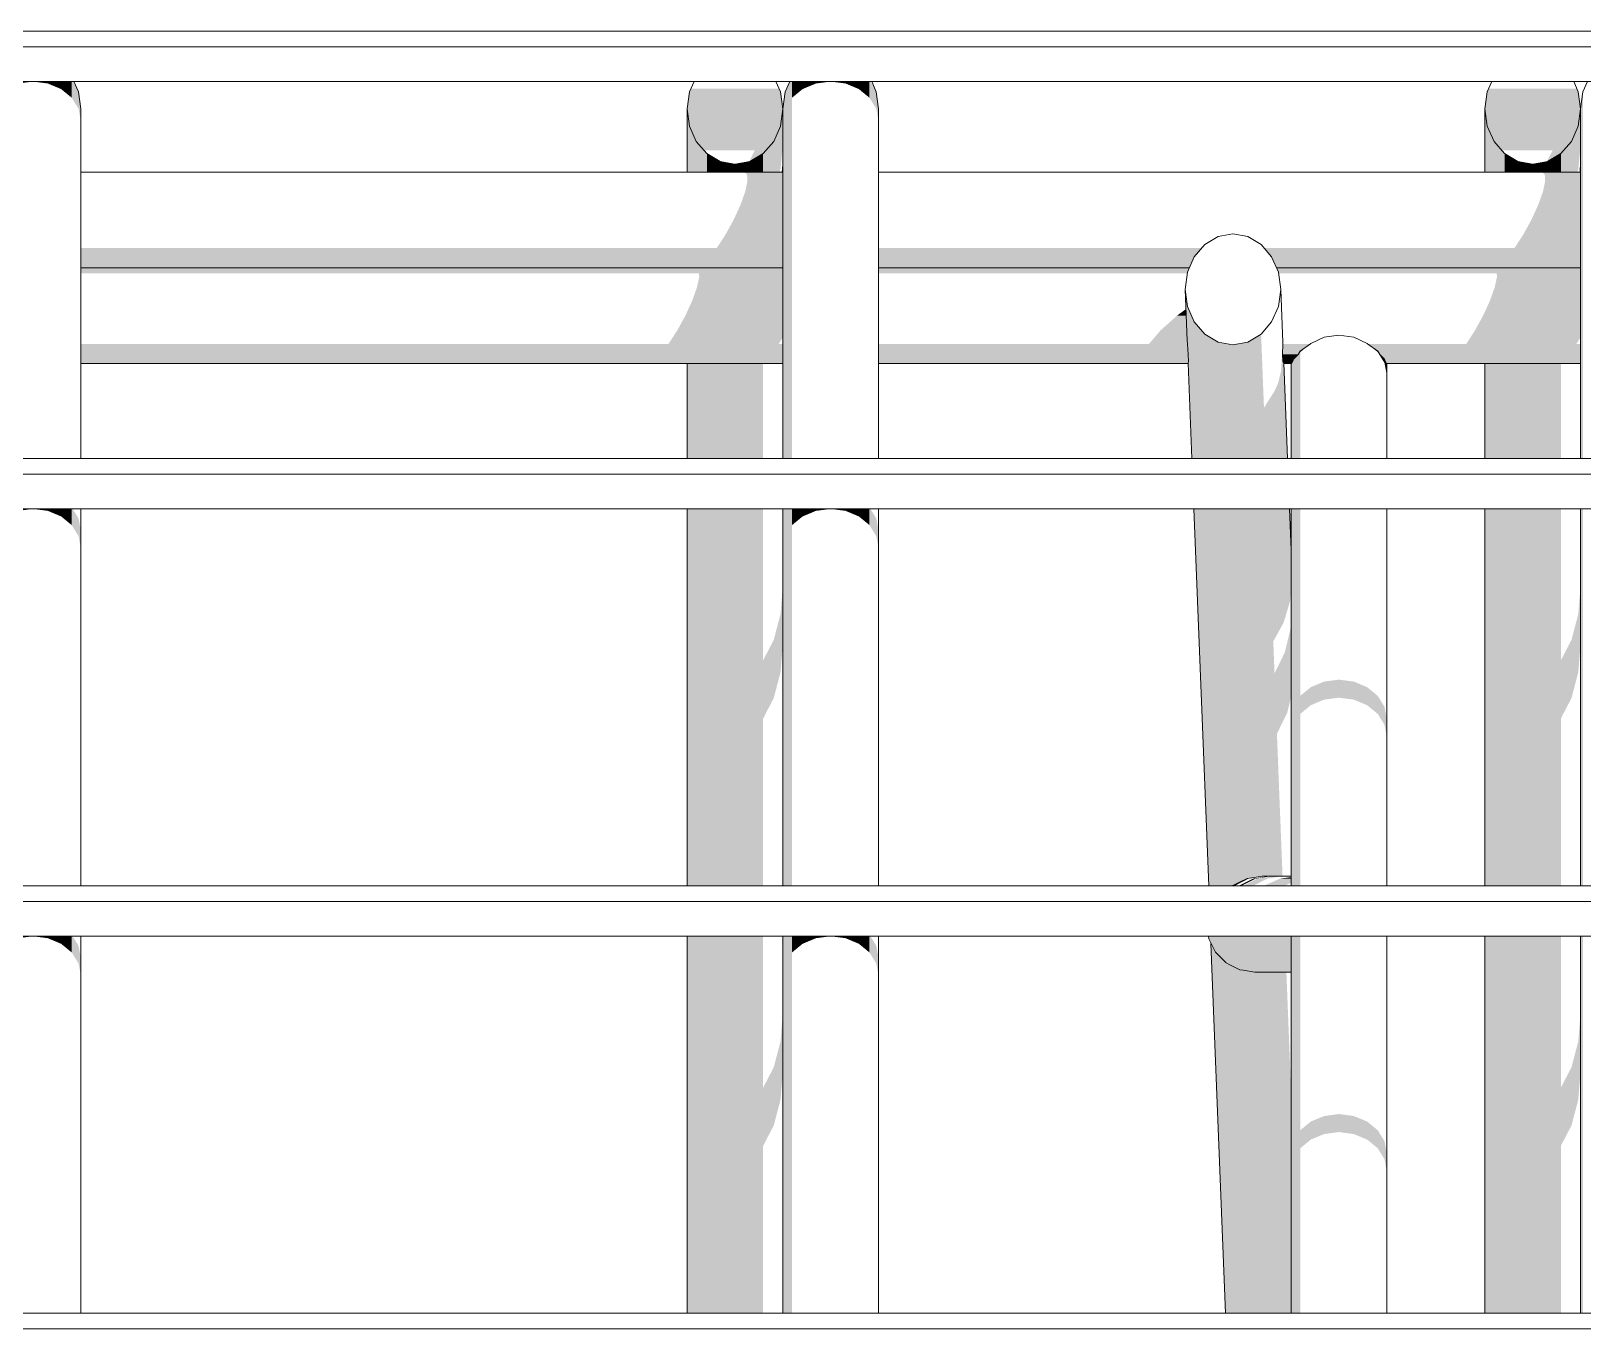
# Model space of a CAD drawing. Header units: millimetres. Extents: x -71878 to 121433, y -67383 to 83273.
# Drawn here: x 35788 to 37733, y -33150 to -31524 of the extents above; entities that cross this region are included whole.
import ezdxf

# ---------------------------------------------------------------- set-up
doc = ezdxf.new("R2010")
doc.units = ezdxf.units.MM
doc.header["$MEASUREMENT"] = 0
doc.layers.add('ENTIRADO', color=7, linetype='Continuous')
doc.layers.add('Vigas', color=7, linetype='Continuous')
doc.layers.add('ENTIRADO_Pluma_Nº__21', color=7, linetype='Continuous', lineweight=5)
doc.layers.add('Vigas_Pluma_Nº__21', color=7, linetype='Continuous', lineweight=5)
doc.layers.add('ENTIRADO_Pluma_Nº__3', color=7, linetype='Continuous', lineweight=0, true_color=0x646464)
doc.layers.add('Vigas_Pluma_Nº__3', color=7, linetype='Continuous', lineweight=0, true_color=0x646464)

# ---------------------------------------------------------------- blocks, each defined once
blk = doc.blocks.new('Elem Sección_39_2')
at = {"layer": 'Vigas_Pluma_Nº__3', "linetype": 'Continuous', "lineweight": 0, "true_color": 0x191919}
for points in [[(-36115, 9136.3), (-36163.7, 9136.3), (-36159.9, 9133.4), (-36115, 9133.4)], [(-36159.4, 9124.8), (-36162.2, 9111.6), (-36115, 9111.6), (-36115, 9124.8)], [(-36159.9, 9133.4), (-36159.4, 9124.8), (-36115, 9124.8), (-36115, 9133.4)], [(-35163.7, 9136.3), (-35159.9, 9133.4), (-35115, 9133.4), (-35115, 9136.3)], [(-35162.2, 9111.6), (-35115, 9111.6), (-35115, 9124.8), (-35159.4, 9124.8)], [(-35159.9, 9133.4), (-35159.4, 9124.8), (-35115, 9124.8), (-35115, 9133.4)], [(-36168.2, 9094.8), (-36115, 9094.8), (-36115, 9111.6), (-36162.2, 9111.6)], [(-35162.2, 9111.6), (-35168.2, 9094.8), (-35115, 9094.8), (-35115, 9111.6)], [(-36176.7, 9076.3), (-36115, 9076.3), (-36115, 9094.8), (-36168.2, 9094.8)], [(-35168.2, 9094.8), (-35176.7, 9076.3), (-35115, 9076.3), (-35115, 9094.8)], [(-36176.7, 9076.3), (-36186.9, 9057.8), (-36115, 9057.8), (-36115, 9076.3)], [(-35186.9, 9057.8), (-35115, 9057.8), (-35115, 9076.3), (-35176.7, 9076.3)], [(-36197.8, 9041), (-36115, 9041), (-36115, 9057.8), (-36186.9, 9057.8)], [(-35186.9, 9057.8), (-35197.8, 9041), (-35115, 9041), (-35115, 9057.8)], [(-36995, 9027.8), (-36115, 9027.8), (-36115, 9041), (-36995, 9041)], [(-36115, 9027.8), (-36995, 9027.8), (-36995, 9019.2), (-36115, 9019.2)], [(-35589.9, 9041), (-35995, 9041), (-35995, 9027.8), (-35600.4, 9027.8), (-35599.3, 9030.2)], [(-35995, 9019.2), (-35604.1, 9019.2), (-35600.4, 9027.8), (-35995, 9027.8)], [(-35511.6, 9041), (-35502.3, 9030.2), (-35501.2, 9027.8), (-35115, 9027.8), (-35115, 9041)], [(-35115, 9027.8), (-35501.2, 9027.8), (-35497.4, 9019.2), (-35115, 9019.2)], [(-36115, 9019.2), (-36995, 9019.2), (-36995, 9016.3), (-36115, 9016.3)], [(-35995, 9019.2), (-35995, 9016.3), (-35605.4, 9016.3), (-35604.1, 9019.2)], [(-35115, 9019.2), (-35497.4, 9019.2), (-35496.2, 9016.3), (-35115, 9016.3)]]:
    blk.add_hatch(color=250, dxfattribs=at).paths.add_polyline_path(points)
at = {"layer": 'Vigas_Pluma_Nº__21', "linetype": 'Continuous'}
for p, q in [((-36115, 9136.3), (-36995, 9136.3)), ((-35115, 9136.3), (-35995, 9136.3))]:
    blk.add_line(p, q, dxfattribs=at)
blk = doc.blocks.new('Elem Sección_123_2')
at = {"layer": 'Vigas_Pluma_Nº__3', "linetype": 'Continuous', "lineweight": 0, "true_color": 0x191919}
for points in [[(-35474.9, 8901.7), (-35474.9, 8777.5), (-35466.4, 8777.5), (-35466.4, 8911.8), (-35469.2, 8907.8)], [(-35466.4, 8910.6), (-35453.7, 8921), (-35466.4, 8911.8)], [(-35382, 8921), (-35369.3, 8910.6), (-35369.3, 8911.8)], [(-35369.3, 8910.6), (-35360.8, 8896.9), (-35360.8, 8901.7), (-35366.5, 8907.8), (-35369.3, 8911.8)], [(-35477.5, 8896.3), (-35477.9, 8896.3), (-35477.9, 8777.5), (-35474.9, 8777.5), (-35474.9, 8901.7), (-35475.6, 8899.2)], [(-35360.8, 8896.9), (-35357.9, 8881.7), (-35357.9, 8896.3), (-35358.2, 8896.3), (-35360.1, 8899.2), (-35360.8, 8901.7)], [(-35477.9, 8242.1), (-35474.9, 8242.1), (-35474.9, 8714.2), (-35477.9, 8714.2)], [(-35474.9, 8714.2), (-35474.9, 8242.1), (-35466.4, 8242.1), (-35466.4, 8714.2)], [(-35466.4, 8480), (-35466.4, 8457.4), (-35453.1, 8468.3), (-35453.1, 8490.9)], [(-35453.1, 8468.3), (-35436.4, 8475.3), (-35436.4, 8497.9), (-35453.1, 8490.9)], [(-35436.4, 8475.3), (-35417.9, 8477.7), (-35417.9, 8500.3), (-35436.4, 8497.9)], [(-35417.9, 8477.7), (-35399.3, 8475.3), (-35399.3, 8497.9), (-35417.9, 8500.3)], [(-35399.3, 8475.3), (-35382.6, 8468.3), (-35382.6, 8490.9), (-35399.3, 8497.9)], [(-35382.6, 8468.3), (-35369.3, 8457.4), (-35369.3, 8480), (-35382.6, 8490.9)], [(-35369.3, 8457.4), (-35360.8, 8443.7), (-35360.8, 8466.3), (-35369.3, 8480)], [(-35360.8, 8443.7), (-35357.9, 8428.5), (-35357.9, 8451.1), (-35360.8, 8466.3)], [(-35474.9, 8178.8), (-35477.9, 8178.8), (-35477.9, 7706.7), (-35474.9, 7706.7)], [(-35466.4, 8178.8), (-35474.9, 8178.8), (-35474.9, 7706.7), (-35466.4, 7706.7)], [(-35466.4, 7913.2), (-35453.1, 7924.1), (-35453.1, 7946.7), (-35466.4, 7935.8)], [(-35453.1, 7924.1), (-35436.4, 7931), (-35436.4, 7953.6), (-35453.1, 7946.7)], [(-35436.4, 7931), (-35417.9, 7933.5), (-35417.9, 7956.1), (-35436.4, 7953.6)], [(-35417.9, 7933.5), (-35399.3, 7931), (-35399.3, 7953.6), (-35417.9, 7956.1)], [(-35399.3, 7931), (-35382.6, 7924.1), (-35382.6, 7946.7), (-35399.3, 7953.6)], [(-35382.6, 7924.1), (-35369.3, 7913.2), (-35369.3, 7935.8), (-35382.6, 7946.7)], [(-35369.3, 7913.2), (-35360.8, 7899.5), (-35360.8, 7922.1), (-35369.3, 7935.8)], [(-35360.8, 7899.5), (-35357.9, 7884.3), (-35357.9, 7906.9), (-35360.8, 7922.1)]]:
    blk.add_hatch(color=250, dxfattribs=at).paths.add_polyline_path(points)
at = {"layer": 'Vigas_Pluma_Nº__21', "linetype": 'Continuous'}
for p, q in [((-35436.4, 8929.2), (-35417.9, 8931.8)), ((-35399.3, 8929.2), (-35417.9, 8931.8)), ((-35466.4, 8911.8), (-35469.2, 8907.8)), ((-35466.4, 8911.8), (-35453.7, 8921)), ((-35453.1, 8921.6), (-35453.7, 8921)), ((-35453.1, 8921.6), (-35436.4, 8929.2)), ((-35382.6, 8921.6), (-35399.3, 8929.2)), ((-35382, 8921), (-35382.6, 8921.6)), ((-35369.3, 8911.8), (-35382, 8921)), ((-35366.5, 8907.8), (-35369.3, 8911.8)), ((-35477.9, 8777.5), (-35477.9, 8896.3)), ((-35475.6, 8899.2), (-35477.5, 8896.3)), ((-35474.9, 8901.7), (-35475.6, 8899.2)), ((-35474.9, 8901.7), (-35469.2, 8907.8)), ((-35360.8, 8901.7), (-35366.5, 8907.8)), ((-35360.1, 8899.2), (-35360.8, 8901.7)), ((-35358.2, 8896.3), (-35360.1, 8899.2)), ((-35357.9, 8777.5), (-35357.9, 8896.3)), ((-35477.9, 8242.1), (-35477.9, 8714.2)), ((-35357.9, 8242.1), (-35357.9, 8714.2)), ((-35477.9, 7706.7), (-35477.9, 8178.8)), ((-35357.9, 7706.7), (-35357.9, 8178.8))]:
    blk.add_line(p, q, dxfattribs=at)
blk = doc.blocks.new('Elem Sección_124_2')
at = {"layer": 'Vigas_Pluma_Nº__3', "linetype": 'Continuous', "lineweight": 0, "true_color": 0x191919}
for points in [[(-35610.8, 8989.3), (-35608.2, 8925.1), (-35607.8, 8921), (-35606.7, 8907.8), (-35606.5, 8899.2), (-35607.1, 8896.6), (-35602.4, 8777.5), (-35600.3, 8777.5), (-35607.8, 8967.9)], [(-35599.3, 8948.5), (-35607.8, 8967.9), (-35600.3, 8777.5), (-35592.5, 8777.5)], [(-35599.3, 8948.5), (-35592.5, 8777.5), (-35579.9, 8777.5), (-35586, 8933.1)], [(-35586, 8933.1), (-35579.9, 8777.5), (-35563.5, 8777.5), (-35569.3, 8923.3)], [(-35532.3, 8923.3), (-35526.5, 8777.5), (-35509.4, 8777.5), (-35515.5, 8933.1)], [(-35550.8, 8919.9), (-35569.3, 8923.3), (-35563.5, 8777.5), (-35545.1, 8777.5)], [(-35550.8, 8919.9), (-35545.1, 8777.5), (-35526.5, 8777.5), (-35532.3, 8923.3)], [(-35488.3, 8921), (-35490.5, 8886.6), (-35486.2, 8777.5), (-35482.4, 8777.5), (-35487.1, 8897.2), (-35488.2, 8899.2), (-35488.8, 8907.8)], [(-35490.5, 8886.6), (-35494.3, 8871.2), (-35498.8, 8861.6), (-35495.5, 8777.5), (-35486.2, 8777.5)], [(-35511.9, 8840.9), (-35509.4, 8777.5), (-35495.5, 8777.5), (-35498.8, 8861.6)], [(-35597.8, 8714.2), (-35599.9, 8714.2), (-35581.1, 8242.1), (-35579, 8242.1)], [(-35590, 8714.2), (-35597.8, 8714.2), (-35579, 8242.1), (-35571.3, 8242.1)], [(-35590, 8714.2), (-35571.3, 8242.1), (-35558.6, 8242.1), (-35577.4, 8714.2)], [(-35577.4, 8714.2), (-35558.6, 8242.1), (-35551.5, 8242.1), (-35551, 8242.5), (-35542.5, 8246.5), (-35561, 8714.2)], [(-35561, 8714.2), (-35542.5, 8246.5), (-35533.1, 8251), (-35524.3, 8252.4), (-35542.6, 8714.2)], [(-35524, 8714.2), (-35542.6, 8714.2), (-35524.3, 8252.4), (-35514.3, 8254), (-35505.7, 8254)], [(-35524, 8714.2), (-35505.7, 8254), (-35488.6, 8254), (-35506.8, 8714.2)], [(-35506.8, 8714.2), (-35500.3, 8548), (-35487.3, 8571.6), (-35493, 8714.2)], [(-35483.7, 8714.2), (-35493, 8714.2), (-35487.3, 8571.6), (-35485, 8579.1), (-35479.1, 8599)], [(-35479.9, 8714.2), (-35483.7, 8714.2), (-35479.1, 8599), (-35478.2, 8609.2), (-35477.9, 8603.3), (-35477.9, 8662.8)], [(-35477.9, 8567), (-35485.8, 8534.2), (-35482.8, 8458.4), (-35477.9, 8478.8)], [(-35482.8, 8458.4), (-35485.8, 8534.2), (-35498.7, 8508.3), (-35495.7, 8432.5)], [(-35576, 8165.5), (-35578.3, 8169.9), (-35559.9, 7706.7), (-35557.8, 7706.7)], [(-35572.6, 8158.7), (-35576, 8165.5), (-35557.8, 7706.7), (-35550, 7706.7), (-35567.8, 8153.9)], [(-35567.8, 8153.9), (-35550, 7706.7), (-35537.4, 7706.7), (-35554.7, 8143.2), (-35559.3, 8145.4), (-35559.9, 8146.1)], [(-35554.7, 8143.2), (-35537.4, 7706.7), (-35521.1, 7706.7), (-35538.1, 8136.3), (-35542.2, 8136.9)], [(-35523.4, 8134), (-35538.1, 8136.3), (-35521.1, 7706.7), (-35502.7, 7706.7), (-35519.6, 8134)], [(-35500.9, 8134), (-35519.6, 8134), (-35502.7, 7706.7), (-35484, 7706.7)], [(-35483.8, 8134), (-35500.9, 8134), (-35484, 7706.7), (-35477.9, 7706.7), (-35477.9, 7983.4)]]:
    blk.add_hatch(color=250, dxfattribs=at).paths.add_polyline_path(points)
at = {"layer": 'Vigas_Pluma_Nº__21', "linetype": 'Continuous'}
for p, q in [((-35569.3, 9055.4), (-35586, 9045.6)), ((-35550.8, 9058.8), (-35569.3, 9055.4)), ((-35532.3, 9055.4), (-35550.8, 9058.8)), ((-35515.5, 9045.6), (-35532.3, 9055.4)), ((-35599.3, 9030.2), (-35607.8, 9010.8)), ((-35586, 9045.6), (-35599.3, 9030.2)), ((-35502.3, 9030.2), (-35515.5, 9045.6)), ((-35493.7, 9010.8), (-35502.3, 9030.2)), ((-35607.8, 9010.8), (-35610.8, 8989.3)), ((-35490.8, 8989.3), (-35493.7, 9010.8)), ((-35610.8, 8989.3), (-35607.8, 8967.9)), ((-35608.2, 8925.1), (-35610.8, 8989.3)), ((-35493.7, 8967.9), (-35490.8, 8989.3)), ((-35488.2, 8922.8), (-35490.8, 8989.3)), ((-35607.8, 8967.9), (-35599.3, 8948.5)), ((-35502.3, 8948.5), (-35493.7, 8967.9)), ((-35599.3, 8948.5), (-35586, 8933.1)), ((-35586, 8933.1), (-35569.3, 8923.3)), ((-35532.3, 8923.3), (-35515.5, 8933.1)), ((-35515.5, 8933.1), (-35502.3, 8948.5)), ((-35608.2, 8925.1), (-35607.8, 8921)), ((-35607.8, 8921), (-35606.7, 8907.8)), ((-35569.3, 8923.3), (-35550.8, 8919.9)), ((-35550.8, 8919.9), (-35532.3, 8923.3)), ((-35488.8, 8907.8), (-35488.3, 8921)), ((-35488.3, 8921), (-35488.2, 8922.8)), ((-35607.1, 8896.6), (-35606.5, 8899.2)), ((-35602.4, 8777.5), (-35607.1, 8896.6)), ((-35606.7, 8907.8), (-35606.5, 8899.2)), ((-35488.2, 8899.2), (-35488.8, 8907.8)), ((-35487.1, 8897.2), (-35488.2, 8899.2)), ((-35482.4, 8777.5), (-35487.1, 8897.2)), ((-35581.1, 8242.1), (-35599.9, 8714.2)), ((-35477.9, 8662.9), (-35479.9, 8714.2)), ((-35533.1, 8251), (-35542.5, 8246.5)), ((-35524.3, 8252.4), (-35533.1, 8251)), ((-35514.3, 8254), (-35524.3, 8252.4)), ((-35551, 8242.5), (-35551.5, 8242.1)), ((-35542.5, 8246.5), (-35551, 8242.5)), ((-35559.9, 7706.7), (-35578.3, 8169.9)), ((-35559.9, 8146.1), (-35559.3, 8145.4)), ((-35559.3, 8145.4), (-35554.7, 8143.2)), ((-35542.2, 8136.9), (-35554.7, 8143.2)), ((-35542.2, 8136.9), (-35538.1, 8136.3)), ((-35523.4, 8134), (-35538.1, 8136.3))]:
    blk.add_line(p, q, dxfattribs=at)
blk = doc.blocks.new('Elem Sección_125_2')
at = {"layer": 'Vigas_Pluma_Nº__3', "linetype": 'Continuous', "lineweight": 0, "true_color": 0x191919}
for points in [[(-35551, 8242.5), (-35547.7, 8242.5), (-35531.3, 8251), (-35533.1, 8251), (-35542.5, 8246.5)], [(-35542.7, 8242.5), (-35539.3, 8242.5), (-35522.3, 8251), (-35525.7, 8251)], [(-35537.2, 8242.5), (-35524.8, 8242.5), (-35507.8, 8251), (-35520.2, 8251)], [(-35533.1, 8251), (-35531.3, 8251), (-35513.6, 8254), (-35514.3, 8254), (-35524.3, 8252.4)], [(-35522.3, 8251), (-35503.6, 8254), (-35507, 8254), (-35525.7, 8251)], [(-35520.2, 8251), (-35507.8, 8251), (-35489.2, 8254), (-35501.5, 8254)], [(-35485.2, 8242.5), (-35477.9, 8245.8), (-35477.9, 8251), (-35491.8, 8251), (-35510.9, 8242.5)], [(-35477.9, 8251), (-35477.9, 8252.9), (-35491.8, 8251)], [(-35551.5, 8242.1), (-35548.1, 8242.1), (-35547.7, 8242.5), (-35551, 8242.5)], [(-35539.7, 8242.1), (-35539.3, 8242.5), (-35542.7, 8242.5), (-35543.1, 8242.1)], [(-35537.6, 8242.1), (-35525.3, 8242.1), (-35524.8, 8242.5), (-35537.2, 8242.5)], [(-35485.7, 8242.1), (-35485.2, 8242.5), (-35510.9, 8242.5), (-35511.3, 8242.1)], [(-35477.9, 8242.1), (-35477.9, 8242.5), (-35477.9, 8242.5), (-35478.3, 8242.1)], [(-35477.9, 8242.5), (-35477.9, 8242.5), (-35477.9, 8242.5)], [(-35581.6, 8178.8), (-35581.1, 8175.4), (-35477.9, 8175.4), (-35477.9, 8178.8)], [(-35477.9, 8175.4), (-35581.1, 8175.4), (-35572.6, 8158.7), (-35477.9, 8158.7)], [(-35572.6, 8158.7), (-35559.9, 8146.1), (-35559.3, 8145.4), (-35477.9, 8145.4), (-35477.9, 8158.7)], [(-35559.3, 8145.4), (-35554.7, 8143.2), (-35542.2, 8136.9), (-35477.9, 8136.9), (-35477.9, 8145.4)], [(-35542.2, 8136.9), (-35538.1, 8136.3), (-35523.4, 8134), (-35477.9, 8134), (-35477.9, 8136.9)]]:
    blk.add_hatch(color=250, dxfattribs=at).paths.add_polyline_path(points)
at = {"layer": 'Vigas_Pluma_Nº__21', "linetype": 'Continuous'}
for p, q in [((-35477.9, 8254), (-35514.3, 8254)), ((-35581.1, 8175.4), (-35581.6, 8178.8)), ((-35572.6, 8158.7), (-35581.1, 8175.4)), ((-35559.8, 8146), (-35572.6, 8158.7)), ((-35477.9, 8134), (-35523.4, 8134))]:
    blk.add_line(p, q, dxfattribs=at)
blk = doc.blocks.new('Elem Sección_143_2')
at = {"layer": 'Vigas_Pluma_Nº__3', "linetype": 'Continuous', "lineweight": 0, "true_color": 0x191919}
for points in [[(-35112, 9236.6), (-35115, 9215.3), (-35115, 8777.5), (-35112, 8777.5)], [(-35112, 8714.2), (-35115, 8714.2), (-35115, 8242.1), (-35112, 8242.1)], [(-35115, 7706.7), (-35112, 7706.7), (-35112, 8178.8), (-35115, 8178.8)]]:
    blk.add_hatch(color=250, dxfattribs=at).paths.add_polyline_path(points)
at = {"layer": 'Vigas_Pluma_Nº__21', "linetype": 'Continuous'}
for p, q in [((-35112, 9236.6), (-35106.3, 9249.6)), ((-35115, 9215.3), (-35112, 9236.6)), ((-35115, 8777.5), (-35115, 9215.3)), ((-35115, 8242.1), (-35115, 8714.2)), ((-35115, 7706.7), (-35115, 8178.8))]:
    blk.add_line(p, q, dxfattribs=at)
blk = doc.blocks.new('Elem Sección_144_2')
at = {"layer": 'Vigas_Pluma_Nº__3', "linetype": 'Continuous', "lineweight": 0, "true_color": 0x191919}
for points in [[(-36106.3, 9249.6), (-36112, 9236.6), (-36112, 8777.5), (-36103.5, 8777.5), (-36103.5, 9249.6)], [(-36103.5, 9229.3), (-36090.2, 9240.2), (-36090.2, 9249.6), (-36103.5, 9249.6)], [(-36090.2, 9240.2), (-36073.5, 9247.2), (-36073.5, 9249.6), (-36090.2, 9249.6)], [(-36073.5, 9247.2), (-36055, 9249.6), (-36073.5, 9249.6)], [(-36036.4, 9249.6), (-36055, 9249.6), (-36036.4, 9247.2)], [(-36036.4, 9247.2), (-36019.7, 9240.2), (-36019.7, 9249.6), (-36036.4, 9249.6)], [(-36019.7, 9240.2), (-36006.4, 9229.3), (-36006.4, 9249.6), (-36019.7, 9249.6)], [(-36006.4, 9249.6), (-36006.4, 9229.3), (-35997.9, 9215.6), (-35997.9, 9236.6), (-35999.8, 9240.9), (-36005.2, 9249.6)], [(-36115, 8777.5), (-36112, 8777.5), (-36112, 9236.6), (-36115, 9215.3)], [(-35997.9, 9215.6), (-35995, 9200.4), (-35995, 9215.3), (-35997.9, 9236.6)], [(-36115, 8714.2), (-36115, 8242.1), (-36112, 8242.1), (-36112, 8714.2)], [(-36112, 8714.2), (-36112, 8242.1), (-36103.5, 8242.1), (-36103.5, 8714.2)], [(-36103.5, 8714.2), (-36103.5, 8693.9), (-36090.2, 8704.8), (-36090.2, 8714.2)], [(-36090.2, 8704.8), (-36073.5, 8711.8), (-36073.5, 8714.2), (-36090.2, 8714.2)], [(-36073.5, 8711.8), (-36055, 8714.2), (-36073.5, 8714.2)], [(-36036.4, 8714.2), (-36055, 8714.2), (-36036.4, 8711.8)], [(-36036.4, 8711.8), (-36019.7, 8704.8), (-36019.7, 8714.2), (-36036.4, 8714.2)], [(-36019.7, 8704.8), (-36006.4, 8693.9), (-36006.4, 8714.2), (-36019.7, 8714.2)], [(-36006.4, 8714.2), (-36006.4, 8693.9), (-35997.9, 8680.2), (-35997.9, 8702.4), (-36005.2, 8714.2)], [(-35997.9, 8680.2), (-35995, 8665), (-35995, 8687.2), (-35997.9, 8702.4)], [(-36115, 8178.8), (-36115, 7706.7), (-36112, 7706.7), (-36112, 8178.8)], [(-36103.5, 8178.8), (-36112, 8178.8), (-36112, 7706.7), (-36103.5, 7706.7)], [(-36103.5, 8158.5), (-36090.2, 8169.4), (-36090.2, 8178.8), (-36103.5, 8178.8)], [(-36090.2, 8169.4), (-36073.5, 8176.4), (-36073.5, 8178.8), (-36090.2, 8178.8)], [(-36073.5, 8176.4), (-36055, 8178.8), (-36073.5, 8178.8)], [(-36055, 8178.8), (-36036.4, 8176.4), (-36036.4, 8178.8)], [(-36036.4, 8176.4), (-36019.7, 8169.4), (-36019.7, 8178.8), (-36036.4, 8178.8)], [(-36019.7, 8169.4), (-36006.4, 8158.5), (-36006.4, 8178.8), (-36019.7, 8178.8)], [(-36006.4, 8178.8), (-36006.4, 8158.5), (-35997.9, 8144.8), (-35997.9, 8167), (-36005.2, 8178.8)], [(-35997.9, 8144.8), (-35995, 8129.6), (-35995, 8151.8), (-35997.9, 8167)]]:
    blk.add_hatch(color=250, dxfattribs=at).paths.add_polyline_path(points)
at = {"layer": 'Vigas_Pluma_Nº__21', "linetype": 'Continuous'}
for p, q in [((-36106.3, 9249.6), (-36112, 9236.6)), ((-35997.9, 9236.6), (-36003.6, 9249.6)), ((-36112, 9236.6), (-36115, 9215.3)), ((-35995, 9215.3), (-35997.9, 9236.6)), ((-36115, 9215.3), (-36115, 8777.5)), ((-35995, 9215.3), (-35995, 8777.5)), ((-36115, 8714.2), (-36115, 8242.1)), ((-35995, 8714.2), (-35995, 8242.1)), ((-36115, 8178.8), (-36115, 7706.7)), ((-35995, 8178.8), (-35995, 7706.7))]:
    blk.add_line(p, q, dxfattribs=at)
blk = doc.blocks.new('Elem Sección_145_2')
at = {"layer": 'Vigas_Pluma_Nº__3', "linetype": 'Continuous', "lineweight": 0, "true_color": 0x191919}
for points in [[(-37073.5, 9249.6), (-37073.5, 9247.2), (-37055, 9249.6)], [(-37055, 9249.6), (-37036.4, 9247.2), (-37036.4, 9249.6)], [(-37036.4, 9247.2), (-37019.7, 9240.2), (-37019.7, 9249.6), (-37036.4, 9249.6)], [(-37019.7, 9240.2), (-37006.4, 9229.3), (-37006.4, 9249.6), (-37019.7, 9249.6)], [(-37006.4, 9249.6), (-37006.4, 9229.3), (-36997.9, 9215.6), (-36997.9, 9236.6), (-36999.8, 9240.9), (-37005.2, 9249.6)], [(-36997.9, 9215.6), (-36995, 9200.4), (-36995, 9215.3), (-36997.9, 9236.6)], [(-37073.5, 8711.8), (-37055, 8714.2), (-37073.5, 8714.2)], [(-37036.4, 8714.2), (-37055, 8714.2), (-37036.4, 8711.8)], [(-37036.4, 8711.8), (-37019.7, 8704.8), (-37019.7, 8714.2), (-37036.4, 8714.2)], [(-37019.7, 8704.8), (-37006.4, 8693.9), (-37006.4, 8714.2), (-37019.7, 8714.2)], [(-37006.4, 8714.2), (-37006.4, 8693.9), (-36997.9, 8680.2), (-36997.9, 8702.4), (-37005.2, 8714.2)], [(-36997.9, 8680.2), (-36995, 8665), (-36995, 8687.2), (-36997.9, 8702.4)], [(-37073.5, 8178.8), (-37073.5, 8176.4), (-37055, 8178.8)], [(-37055, 8178.8), (-37036.4, 8176.4), (-37036.4, 8178.8)], [(-37036.4, 8176.4), (-37019.7, 8169.4), (-37019.7, 8178.8), (-37036.4, 8178.8)], [(-37019.7, 8169.4), (-37006.4, 8158.5), (-37006.4, 8178.8), (-37019.7, 8178.8)], [(-37006.4, 8178.8), (-37006.4, 8158.5), (-36997.9, 8144.8), (-36997.9, 8167), (-37005.2, 8178.8)], [(-36997.9, 8144.8), (-36995, 8129.6), (-36995, 8151.8), (-36997.9, 8167)]]:
    blk.add_hatch(color=250, dxfattribs=at).paths.add_polyline_path(points)
at = {"layer": 'Vigas_Pluma_Nº__21', "linetype": 'Continuous'}
for p, q in [((-36997.9, 9236.6), (-37003.6, 9249.6)), ((-36995, 9215.3), (-36997.9, 9236.6)), ((-36995, 9215.3), (-36995, 8777.5)), ((-36995, 8714.2), (-36995, 8242.1)), ((-36995, 8178.8), (-36995, 7706.7))]:
    blk.add_line(p, q, dxfattribs=at)
blk = doc.blocks.new('Elem Sección_161_2')
at = {"layer": 'Vigas_Pluma_Nº__3', "linetype": 'Continuous', "lineweight": 0, "true_color": 0x191919}
for points in [[(-35235, 9215.3), (-35232, 9193.9), (-35223.5, 9174.7), (-35213.8, 9163.6), (-35150, 9163.6), (-35157.1, 9149.5), (-35156.4, 9149.6), (-35139.7, 9159.4), (-35126.4, 9174.7), (-35117.9, 9193.9), (-35115, 9215.3), (-35117.9, 9236.6), (-35119.8, 9240.9), (-35230.1, 9240.9), (-35232, 9236.6)], [(-35232, 9193.9), (-35235, 9215.3), (-35235, 9136.3), (-35232, 9136.3)], [(-35117.9, 9193.9), (-35117.9, 9140.1), (-35115, 9169.8), (-35115, 9170.8), (-35115, 9215.3)], [(-35223.5, 9174.7), (-35232, 9193.9), (-35232, 9136.3), (-35223.5, 9136.3)], [(-35117.9, 9193.9), (-35126.4, 9174.7), (-35126.4, 9136.3), (-35119, 9136.3), (-35117.9, 9140.1)], [(-35223.5, 9174.7), (-35223.5, 9136.3), (-35210.2, 9136.3), (-35210.2, 9159.4)], [(-35139.7, 9159.4), (-35139.7, 9136.3), (-35126.4, 9136.3), (-35126.4, 9174.7)], [(-35193.5, 9149.6), (-35210.2, 9159.4), (-35210.2, 9136.3), (-35193.5, 9136.3)], [(-35193.5, 9149.6), (-35193.5, 9136.3), (-35175, 9136.3), (-35175, 9146.2)], [(-35156.4, 9149.6), (-35175, 9146.2), (-35175, 9136.3), (-35156.4, 9136.3)], [(-35156.4, 9149.6), (-35156.4, 9136.3), (-35139.7, 9136.3), (-35139.7, 9159.4)], [(-35115, 9136.3), (-35115, 9153.6), (-35116.4, 9136.3)], [(-35235, 8896.3), (-35235, 8777.5), (-35232, 8777.5), (-35232, 8896.3)], [(-35232, 8896.3), (-35232, 8777.5), (-35223.5, 8777.5), (-35223.5, 8896.3)], [(-35223.5, 8896.3), (-35223.5, 8777.5), (-35210.2, 8777.5), (-35210.2, 8896.3)], [(-35210.2, 8896.3), (-35210.2, 8777.5), (-35193.5, 8777.5), (-35193.5, 8896.3)], [(-35193.5, 8777.5), (-35175, 8777.5), (-35175, 8896.3), (-35193.5, 8896.3)], [(-35175, 8896.3), (-35175, 8777.5), (-35156.4, 8777.5), (-35156.4, 8896.3)], [(-35156.4, 8896.3), (-35156.4, 8777.5), (-35139.7, 8777.5), (-35139.7, 8896.3)], [(-35232, 8714.2), (-35235, 8714.2), (-35235, 8242.1), (-35232, 8242.1)], [(-35223.5, 8714.2), (-35232, 8714.2), (-35232, 8242.1), (-35223.5, 8242.1)], [(-35210.2, 8714.2), (-35223.5, 8714.2), (-35223.5, 8242.1), (-35210.2, 8242.1)], [(-35193.5, 8714.2), (-35210.2, 8714.2), (-35210.2, 8242.1), (-35193.5, 8242.1)], [(-35175, 8714.2), (-35193.5, 8714.2), (-35193.5, 8242.1), (-35175, 8242.1)], [(-35156.4, 8714.2), (-35175, 8714.2), (-35175, 8242.1), (-35156.4, 8242.1)], [(-35139.7, 8714.2), (-35156.4, 8714.2), (-35156.4, 8242.1), (-35139.7, 8242.1)], [(-35115, 8618.2), (-35117.9, 8582.4), (-35117.9, 8509.5), (-35115, 8545.3)], [(-35117.9, 8582.4), (-35126.4, 8550.1), (-35126.4, 8477.2), (-35117.9, 8509.5)], [(-35126.4, 8477.2), (-35126.4, 8550.1), (-35139.7, 8524.5), (-35139.7, 8451.6)], [(-35235, 8178.8), (-35235, 7706.7), (-35232, 7706.7), (-35232, 8178.8)], [(-35232, 8178.8), (-35232, 7706.7), (-35223.5, 7706.7), (-35223.5, 8178.8)], [(-35223.5, 8178.8), (-35223.5, 7706.7), (-35210.2, 7706.7), (-35210.2, 8178.8)], [(-35210.2, 8178.8), (-35210.2, 7706.7), (-35193.5, 7706.7), (-35193.5, 8178.8)], [(-35193.5, 8178.8), (-35193.5, 7706.7), (-35175, 7706.7), (-35175, 8178.8)], [(-35156.4, 8178.8), (-35175, 8178.8), (-35175, 7706.7), (-35156.4, 7706.7)], [(-35156.4, 8178.8), (-35156.4, 7706.7), (-35139.7, 7706.7), (-35139.7, 8178.8)], [(-35115, 8082.8), (-35117.9, 8047), (-35117.9, 7974.1), (-35115, 8009.9)], [(-35117.9, 7974.1), (-35117.9, 8047), (-35126.4, 8014.7), (-35126.4, 7941.8)], [(-35126.4, 8014.7), (-35139.7, 7989.1), (-35139.7, 7916.2), (-35126.4, 7941.8)]]:
    blk.add_hatch(color=250, dxfattribs=at).paths.add_polyline_path(points)
at = {"layer": 'Vigas_Pluma_Nº__21', "linetype": 'Continuous'}
for p, q in [((-35232, 9236.6), (-35226.3, 9249.6)), ((-35123.6, 9249.6), (-35117.9, 9236.6)), ((-35235, 9215.3), (-35232, 9236.6)), ((-35117.9, 9236.6), (-35115, 9215.3)), ((-35232, 9193.9), (-35235, 9215.3)), ((-35235, 9215.3), (-35235, 9136.3)), ((-35115, 9215.3), (-35117.9, 9193.9)), ((-35223.5, 9174.7), (-35232, 9193.9)), ((-35117.9, 9193.9), (-35126.4, 9174.7)), ((-35210.2, 9159.4), (-35223.5, 9174.7)), ((-35126.4, 9174.7), (-35139.7, 9159.4)), ((-35193.5, 9149.6), (-35210.2, 9159.4)), ((-35175, 9146.2), (-35193.5, 9149.6)), ((-35156.4, 9149.6), (-35175, 9146.2)), ((-35139.7, 9159.4), (-35156.4, 9149.6)), ((-35235, 8896.3), (-35235, 8777.5)), ((-35235, 8714.2), (-35235, 8242.1)), ((-35235, 8178.8), (-35235, 7706.7))]:
    blk.add_line(p, q, dxfattribs=at)
blk = doc.blocks.new('Elem Sección_162_2')
at = {"layer": 'Vigas_Pluma_Nº__3', "linetype": 'Continuous', "lineweight": 0, "true_color": 0x191919}
for points in [[(-36235, 9215.3), (-36232, 9193.9), (-36223.5, 9174.7), (-36213.8, 9163.6), (-36150, 9163.6), (-36157.1, 9149.5), (-36156.4, 9149.6), (-36139.7, 9159.4), (-36126.4, 9174.7), (-36117.9, 9193.9), (-36115, 9215.3), (-36117.9, 9236.6), (-36119.8, 9240.9), (-36230.1, 9240.9), (-36232, 9236.6)], [(-36235, 9215.3), (-36235, 9136.3), (-36232, 9136.3), (-36232, 9193.9)], [(-36117.9, 9193.9), (-36117.9, 9140.1), (-36115, 9169.8), (-36115, 9170.8), (-36115, 9215.3)], [(-36223.5, 9174.7), (-36232, 9193.9), (-36232, 9136.3), (-36223.5, 9136.3)], [(-36117.9, 9193.9), (-36126.4, 9174.7), (-36126.4, 9136.3), (-36119, 9136.3), (-36117.9, 9140.1)], [(-36223.5, 9174.7), (-36223.5, 9136.3), (-36210.2, 9136.3), (-36210.2, 9159.4)], [(-36139.7, 9159.4), (-36139.7, 9136.3), (-36126.4, 9136.3), (-36126.4, 9174.7)], [(-36210.2, 9159.4), (-36210.2, 9136.3), (-36193.5, 9136.3), (-36193.5, 9149.6)], [(-36193.5, 9149.6), (-36193.5, 9136.3), (-36175, 9136.3), (-36175, 9146.2)], [(-36156.4, 9149.6), (-36175, 9146.2), (-36175, 9136.3), (-36156.4, 9136.3)], [(-36156.4, 9149.6), (-36156.4, 9136.3), (-36139.7, 9136.3), (-36139.7, 9159.4)], [(-36115, 9136.3), (-36115, 9153.6), (-36116.4, 9136.3)], [(-36235, 8777.5), (-36232, 8777.5), (-36232, 8896.3), (-36235, 8896.3)], [(-36232, 8896.3), (-36232, 8777.5), (-36223.5, 8777.5), (-36223.5, 8896.3)], [(-36223.5, 8896.3), (-36223.5, 8777.5), (-36210.2, 8777.5), (-36210.2, 8896.3)], [(-36210.2, 8896.3), (-36210.2, 8777.5), (-36193.5, 8777.5), (-36193.5, 8896.3)], [(-36193.5, 8896.3), (-36193.5, 8777.5), (-36175, 8777.5), (-36175, 8896.3)], [(-36175, 8896.3), (-36175, 8777.5), (-36156.4, 8777.5), (-36156.4, 8896.3)], [(-36156.4, 8896.3), (-36156.4, 8777.5), (-36139.7, 8777.5), (-36139.7, 8896.3)], [(-36232, 8714.2), (-36235, 8714.2), (-36235, 8242.1), (-36232, 8242.1)], [(-36223.5, 8714.2), (-36232, 8714.2), (-36232, 8242.1), (-36223.5, 8242.1)], [(-36210.2, 8714.2), (-36223.5, 8714.2), (-36223.5, 8242.1), (-36210.2, 8242.1)], [(-36193.5, 8714.2), (-36210.2, 8714.2), (-36210.2, 8242.1), (-36193.5, 8242.1)], [(-36175, 8714.2), (-36193.5, 8714.2), (-36193.5, 8242.1), (-36175, 8242.1)], [(-36175, 8242.1), (-36156.4, 8242.1), (-36156.4, 8714.2), (-36175, 8714.2)], [(-36139.7, 8714.2), (-36156.4, 8714.2), (-36156.4, 8242.1), (-36139.7, 8242.1)], [(-36115, 8545.3), (-36115, 8618.2), (-36117.9, 8582.4), (-36117.9, 8509.5)], [(-36117.9, 8509.5), (-36117.9, 8582.4), (-36126.4, 8550.1), (-36126.4, 8477.2)], [(-36126.4, 8550.1), (-36139.7, 8524.5), (-36139.7, 8451.6), (-36126.4, 8477.2)], [(-36232, 8178.8), (-36235, 8178.8), (-36235, 7706.7), (-36232, 7706.7)], [(-36232, 8178.8), (-36232, 7706.7), (-36223.5, 7706.7), (-36223.5, 8178.8)], [(-36223.5, 7706.7), (-36210.2, 7706.7), (-36210.2, 8178.8), (-36223.5, 8178.8)], [(-36210.2, 8178.8), (-36210.2, 7706.7), (-36193.5, 7706.7), (-36193.5, 8178.8)], [(-36193.5, 8178.8), (-36193.5, 7706.7), (-36175, 7706.7), (-36175, 8178.8)], [(-36175, 8178.8), (-36175, 7706.7), (-36156.4, 7706.7), (-36156.4, 8178.8)], [(-36156.4, 8178.8), (-36156.4, 7706.7), (-36139.7, 7706.7), (-36139.7, 8178.8)], [(-36115, 8082.8), (-36117.9, 8047), (-36117.9, 7974.1), (-36115, 8009.9)], [(-36117.9, 8047), (-36126.4, 8014.7), (-36126.4, 7941.8), (-36117.9, 7974.1)], [(-36126.4, 7941.8), (-36126.4, 8014.7), (-36139.7, 7989.1), (-36139.7, 7916.2)]]:
    blk.add_hatch(color=250, dxfattribs=at).paths.add_polyline_path(points)
at = {"layer": 'Vigas_Pluma_Nº__21', "linetype": 'Continuous'}
for p, q in [((-36232, 9236.6), (-36226.3, 9249.6)), ((-36123.6, 9249.6), (-36117.9, 9236.6)), ((-36235, 9215.3), (-36232, 9236.6)), ((-36117.9, 9236.6), (-36115, 9215.3)), ((-36232, 9193.9), (-36235, 9215.3)), ((-36235, 9215.3), (-36235, 9136.3)), ((-36115, 9215.3), (-36117.9, 9193.9)), ((-36223.5, 9174.7), (-36232, 9193.9)), ((-36117.9, 9193.9), (-36126.4, 9174.7)), ((-36210.2, 9159.4), (-36223.5, 9174.7)), ((-36126.4, 9174.7), (-36139.7, 9159.4)), ((-36193.5, 9149.6), (-36210.2, 9159.4)), ((-36175, 9146.2), (-36193.5, 9149.6)), ((-36156.4, 9149.6), (-36175, 9146.2)), ((-36139.7, 9159.4), (-36156.4, 9149.6)), ((-36235, 8896.3), (-36235, 8777.5)), ((-36235, 8714.2), (-36235, 8242.1)), ((-36235, 8178.8), (-36235, 7706.7))]:
    blk.add_line(p, q, dxfattribs=at)
blk = doc.blocks.new('Elem Sección_177_2')
at = {"layer": 'Vigas_Pluma_Nº__3', "linetype": 'Continuous', "lineweight": 0, "true_color": 0x191919}
for points in [[(-36995, 9016.3), (-36995, 9013.4), (-36115, 9013.4), (-36115, 9016.3)], [(-36995, 9009.5), (-36220.1, 9009.5), (-36219.8, 9004.8), (-36115, 9004.8), (-36115, 9013.4), (-36995, 9013.4)], [(-35995, 9013.4), (-35606.7, 9013.4), (-35605.4, 9016.3), (-35995, 9016.3)], [(-35995, 9013.4), (-35995, 9009.5), (-35608, 9009.5), (-35607.8, 9010.8), (-35606.7, 9013.4)], [(-35115, 9016.3), (-35496.2, 9016.3), (-35494.9, 9013.4), (-35115, 9013.4)], [(-35493.7, 9010.8), (-35493.6, 9009.5), (-35220.1, 9009.5), (-35219.8, 9004.8), (-35115, 9004.8), (-35115, 9013.4), (-35494.9, 9013.4)], [(-36222.7, 8991.6), (-36228.7, 8974.8), (-36115, 8974.8), (-36115, 8991.6)], [(-36219.8, 9004.8), (-36222.7, 8991.6), (-36115, 8991.6), (-36115, 9004.8)], [(-35222.7, 8991.6), (-35228.7, 8974.8), (-35115, 8974.8), (-35115, 8991.6)], [(-35219.8, 9004.8), (-35222.7, 8991.6), (-35115, 8991.6), (-35115, 9004.8)], [(-36228.7, 8974.8), (-36237.2, 8956.3), (-36115, 8956.3), (-36115, 8974.8)], [(-35228.7, 8974.8), (-35237.2, 8956.3), (-35115, 8956.3), (-35115, 8974.8)], [(-36247.4, 8937.8), (-36115, 8937.8), (-36115, 8956.3), (-36237.2, 8956.3)], [(-35641.6, 8937.8), (-35608.7, 8937.8), (-35609.5, 8956.3), (-35620.9, 8956.3)], [(-35609.8, 8964.5), (-35620.9, 8956.3), (-35609.5, 8956.3)], [(-35237.2, 8956.3), (-35247.4, 8937.8), (-35115, 8937.8), (-35115, 8956.3)], [(-36247.4, 8937.8), (-36258.2, 8921), (-36120.2, 8921), (-36115, 8929.2), (-36115, 8937.8)], [(-35641.6, 8937.8), (-35655.9, 8921), (-35607.8, 8921), (-35608.2, 8925.1), (-35608.7, 8937.8)], [(-35247.4, 8937.8), (-35258.2, 8921), (-35120.2, 8921), (-35115, 8929.2), (-35115, 8937.8)], [(-36995, 8907.8), (-36115, 8907.8), (-36115, 8921), (-36995, 8921)], [(-35995, 8907.8), (-35606.7, 8907.8), (-35607.8, 8921), (-35995, 8921)], [(-35488.8, 8907.8), (-35469.2, 8907.8), (-35466.4, 8911.8), (-35453.7, 8921), (-35488.3, 8921)], [(-35382, 8921), (-35369.3, 8911.8), (-35366.5, 8907.8), (-35115, 8907.8), (-35115, 8921)], [(-36995, 8907.8), (-36995, 8899.2), (-36115, 8899.2), (-36115, 8907.8)], [(-36995, 8896.3), (-36115, 8896.3), (-36115, 8899.2), (-36995, 8899.2)], [(-35995, 8899.2), (-35606.5, 8899.2), (-35606.7, 8907.8), (-35995, 8907.8)], [(-35995, 8896.3), (-35607.1, 8896.3), (-35607.1, 8896.6), (-35606.5, 8899.2), (-35995, 8899.2)], [(-35488.8, 8907.8), (-35488.2, 8899.2), (-35475.6, 8899.2), (-35474.9, 8901.7), (-35469.2, 8907.8)], [(-35488.2, 8899.2), (-35487.1, 8897.2), (-35487.1, 8896.3), (-35477.5, 8896.3), (-35475.6, 8899.2)], [(-35115, 8907.8), (-35366.5, 8907.8), (-35360.8, 8901.7), (-35360.1, 8899.2), (-35115, 8899.2)], [(-35360.1, 8899.2), (-35358.2, 8896.3), (-35115, 8896.3), (-35115, 8899.2)]]:
    blk.add_hatch(color=250, dxfattribs=at).paths.add_polyline_path(points)
at = {"layer": 'Vigas_Pluma_Nº__21', "linetype": 'Continuous'}
for p, q in [((-36995, 9016.3), (-36115, 9016.3)), ((-35995, 9016.3), (-35605.4, 9016.3)), ((-35496.2, 9016.3), (-35115, 9016.3)), ((-36995, 8896.3), (-36115, 8896.3)), ((-35995, 8896.3), (-35607.1, 8896.3)), ((-35487.1, 8896.3), (-35477.5, 8896.3)), ((-35358.2, 8896.3), (-35115, 8896.3))]:
    blk.add_line(p, q, dxfattribs=at)
blk = doc.blocks.new('Elem Sección_189_2')
at = {"layer": 'ENTIRADO_Pluma_Nº__21', "linetype": 'Continuous'}
for p, q in [((-23164.2, 9312.9), (-41485.8, 9312.9)), ((-23164.2, 9293.1), (-41485.8, 9293.1)), ((-23164.2, 9249.6), (-41485.8, 9249.6))]:
    blk.add_line(p, q, dxfattribs=at)
blk = doc.blocks.new('Elem Sección_191_2')
at = {"layer": 'ENTIRADO_Pluma_Nº__21', "linetype": 'Continuous'}
for p, q in [((-23376, 8777.5), (-41273.9, 8777.5)), ((-23376, 8757.6), (-41273.9, 8757.6)), ((-23376, 8714.2), (-41273.9, 8714.2))]:
    blk.add_line(p, q, dxfattribs=at)
blk = doc.blocks.new('Elem Sección_192_2')
at = {"layer": 'ENTIRADO_Pluma_Nº__21', "linetype": 'Continuous'}
for p, q in [((-23587.9, 8242.1), (-41062, 8242.1)), ((-23587.9, 8222.2), (-41062, 8222.2)), ((-23587.9, 8178.8), (-41062, 8178.8))]:
    blk.add_line(p, q, dxfattribs=at)
blk = doc.blocks.new('Elem Sección_193_2')
at = {"layer": 'ENTIRADO_Pluma_Nº__21', "linetype": 'Continuous'}
for p, q in [((-23799.8, 7706.7), (-40850.1, 7706.7)), ((-23799.8, 7686.8), (-40850.1, 7686.8))]:
    blk.add_line(p, q, dxfattribs=at)
blk = doc.blocks.new('Elem Sección_198_2')
at = {"layer": 'ENTIRADO_Pluma_Nº__3', "linetype": 'Continuous', "lineweight": 0, "true_color": 0x191919}
for points in [[(-36995, 8714.2), (-36995, 8714.2), (-36235, 8714.2), (-36235, 8714.2)], [(-35995, 8714.2), (-35995, 8714.2), (-35599.9, 8714.2), (-35599.9, 8714.2)], [(-35479.9, 8714.2), (-35479.9, 8714.2), (-35477.9, 8714.2), (-35477.9, 8714.2)], [(-35357.9, 8714.2), (-35235, 8714.2), (-35235, 8714.2), (-35357.9, 8714.2)]]:
    blk.add_hatch(color=250, dxfattribs=at).paths.add_polyline_path(points)
at = {"layer": 'ENTIRADO_Pluma_Nº__21', "linetype": 'Continuous'}
for p, q in [((-36235, 8714.2), (-36995, 8714.2)), ((-35599.9, 8714.2), (-35995, 8714.2)), ((-35477.9, 8714.2), (-35479.9, 8714.2)), ((-35235, 8714.2), (-35357.9, 8714.2))]:
    blk.add_line(p, q, dxfattribs=at)
blk = doc.blocks.new('Elem Sección_199_2')
at = {"layer": 'ENTIRADO_Pluma_Nº__3', "linetype": 'Continuous', "lineweight": 0, "true_color": 0x191919}
for points in [[(-36235, 8178.8), (-36995, 8178.8), (-36995, 8178.8), (-36235, 8178.8)], [(-35995, 8178.8), (-35581.6, 8178.8), (-35581.6, 8178.8), (-35995, 8178.8)], [(-35357.9, 8178.8), (-35357.9, 8178.8), (-35235, 8178.8), (-35235, 8178.8)]]:
    blk.add_hatch(color=250, dxfattribs=at).paths.add_polyline_path(points)
at = {"layer": 'ENTIRADO_Pluma_Nº__21', "linetype": 'Continuous'}
for p, q in [((-36235, 8178.8), (-36995, 8178.8)), ((-35581.6, 8178.8), (-35995, 8178.8)), ((-35235, 8178.8), (-35357.9, 8178.8))]:
    blk.add_line(p, q, dxfattribs=at)

msp = doc.modelspace()

# ---------------------------------------------------------------- block references
at = {"layer": 'ENTIRADO', "lineweight": 0}
for name in ['Elem Sección_189_2', 'Elem Sección_191_2', 'Elem Sección_198_2', 'Elem Sección_192_2', 'Elem Sección_199_2', 'Elem Sección_193_2']:
    msp.add_blockref(name, (72845.285, -40836.883), dxfattribs=at)
at = {"layer": 'Vigas', "lineweight": 0}
for name in ['Elem Sección_145_2', 'Elem Sección_162_2', 'Elem Sección_144_2', 'Elem Sección_161_2', 'Elem Sección_143_2', 'Elem Sección_39_2', 'Elem Sección_124_2', 'Elem Sección_177_2', 'Elem Sección_123_2', 'Elem Sección_125_2']:
    msp.add_blockref(name, (72845.285, -40836.883), dxfattribs=at)

doc.saveas('drawing.dxf')
